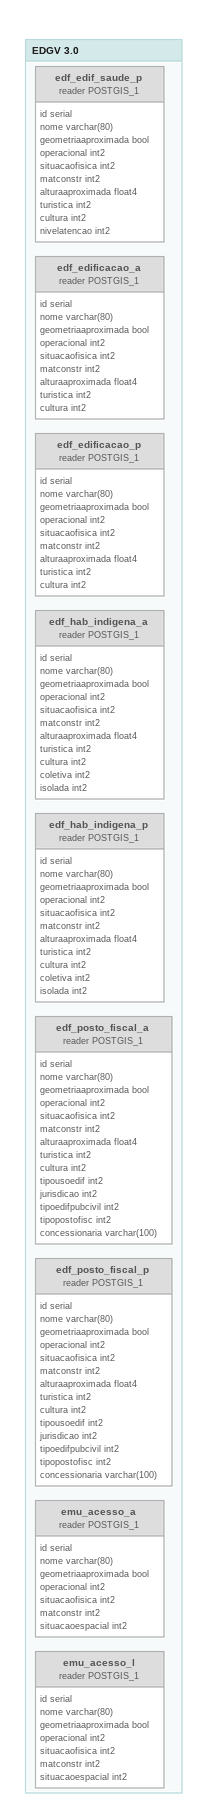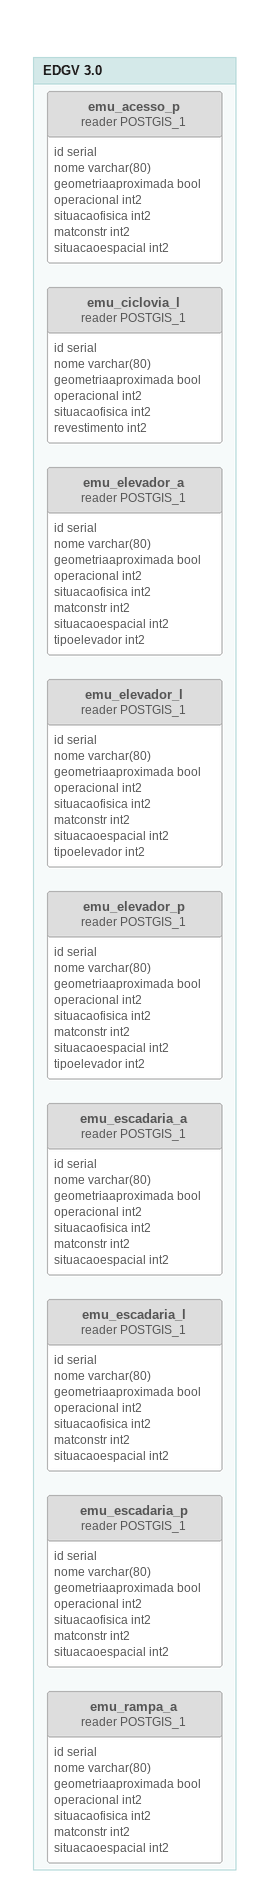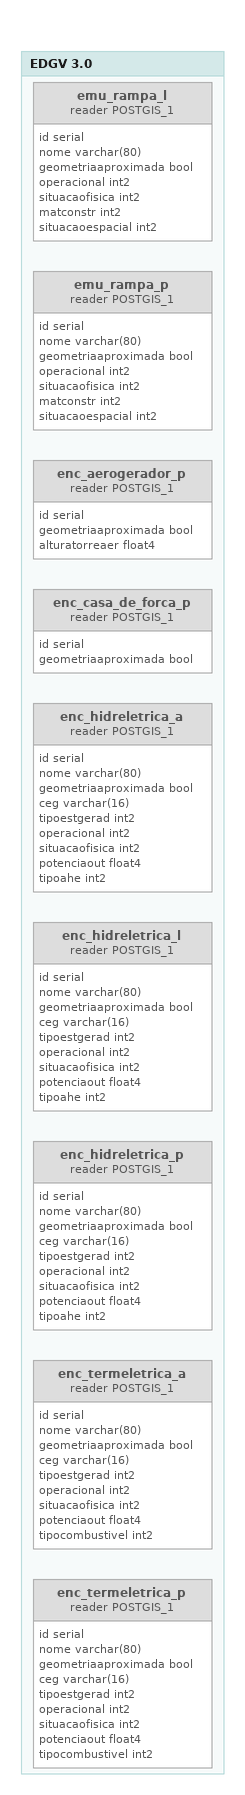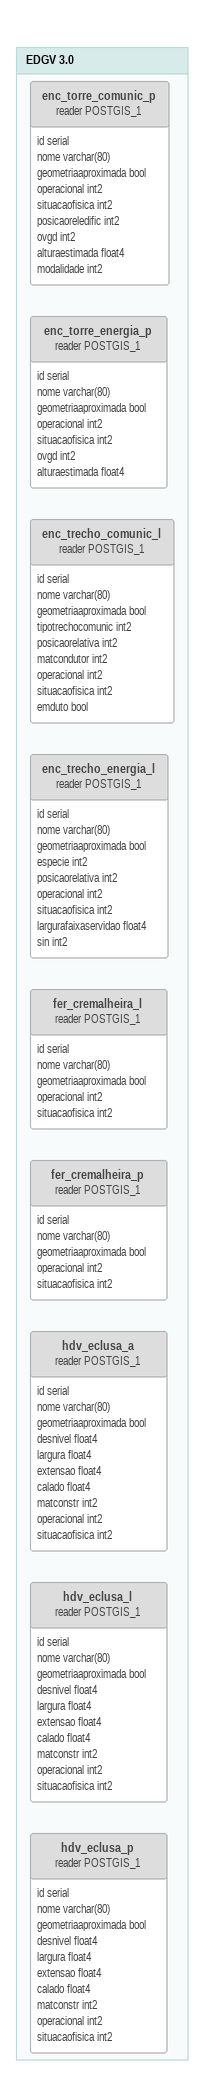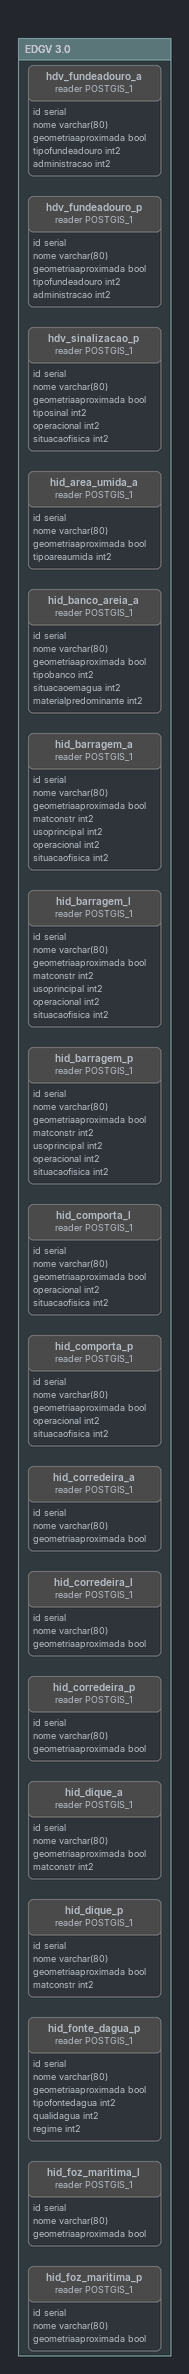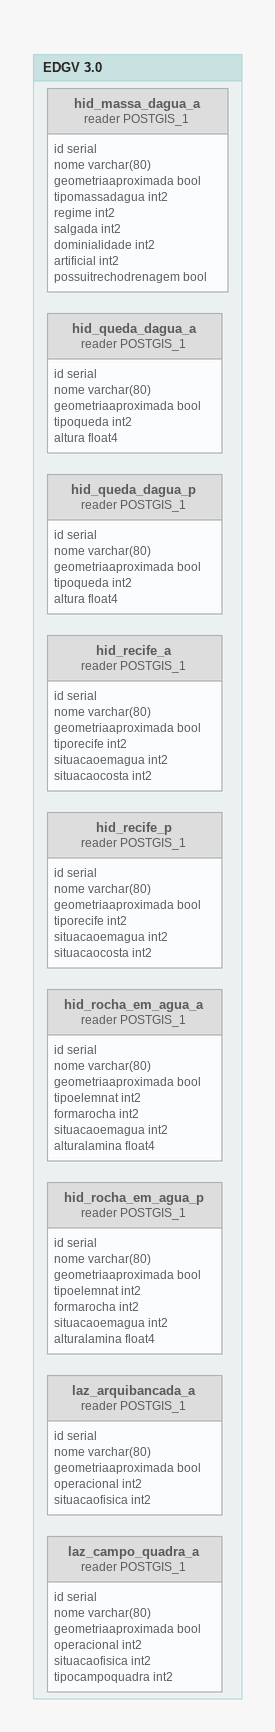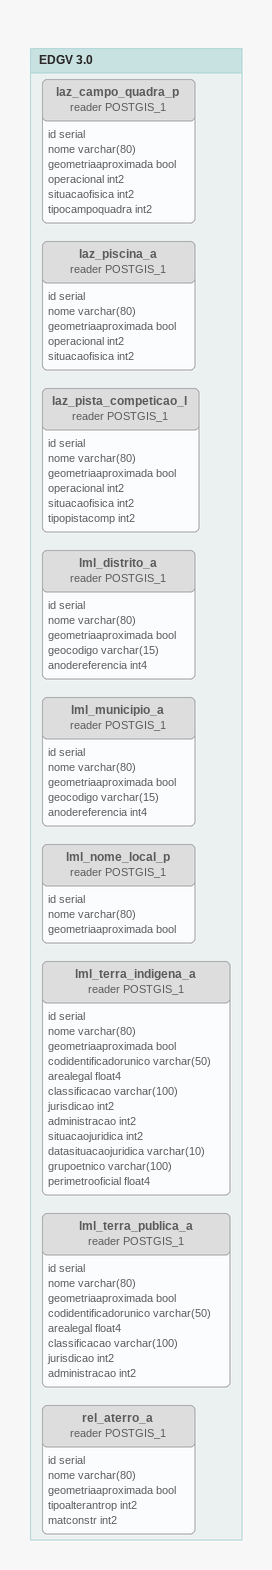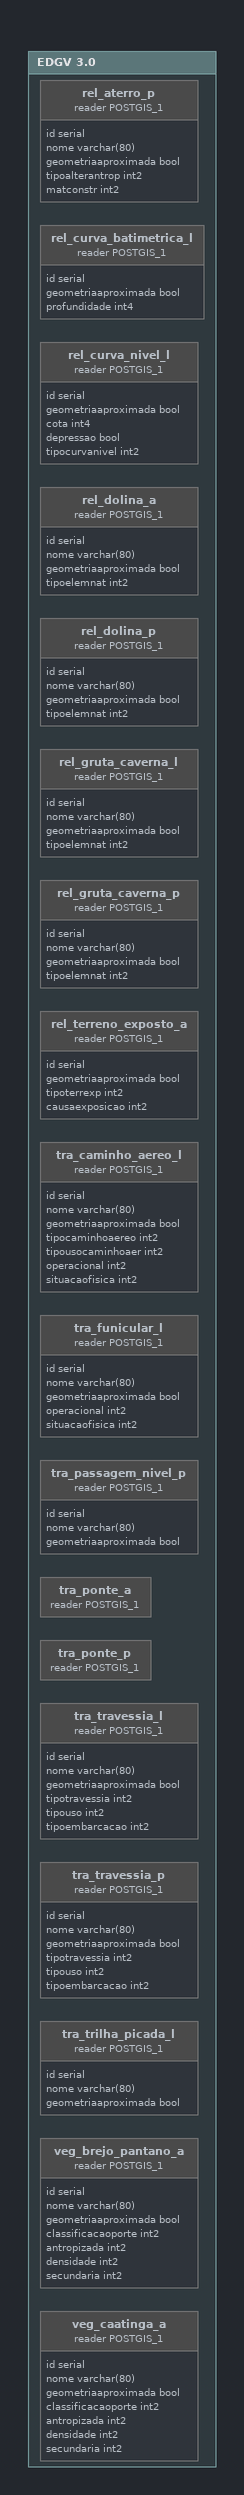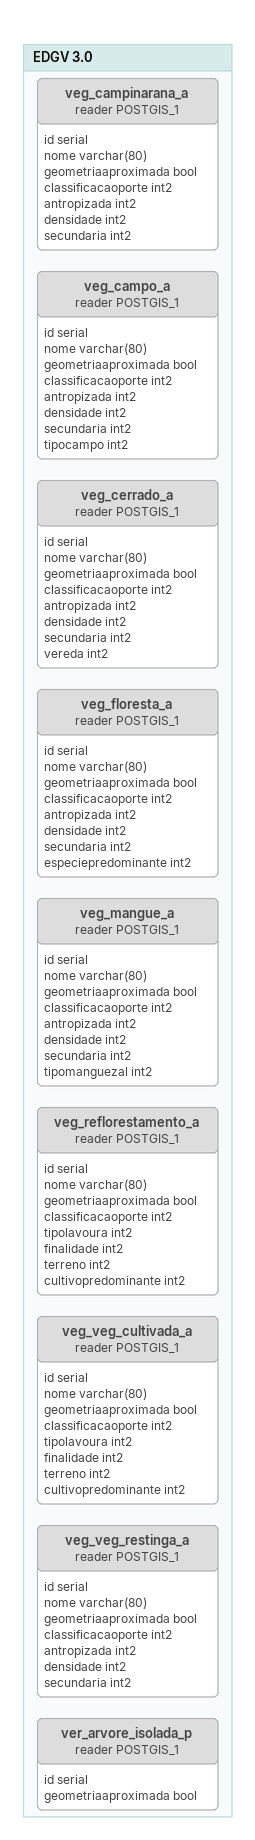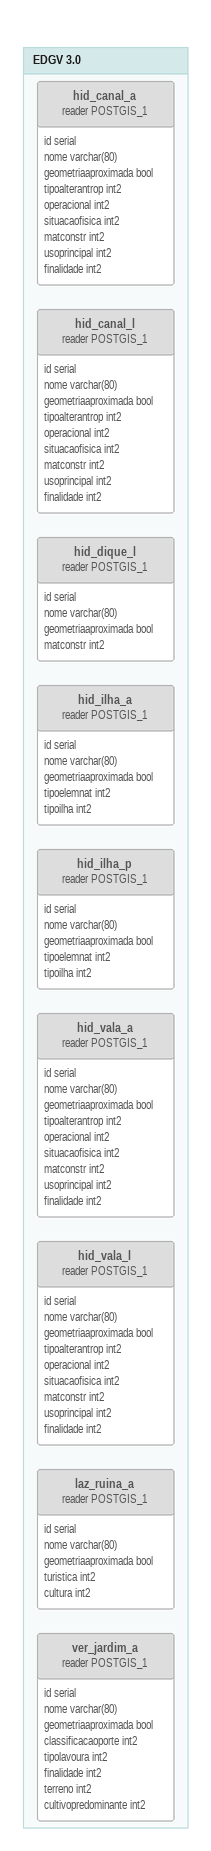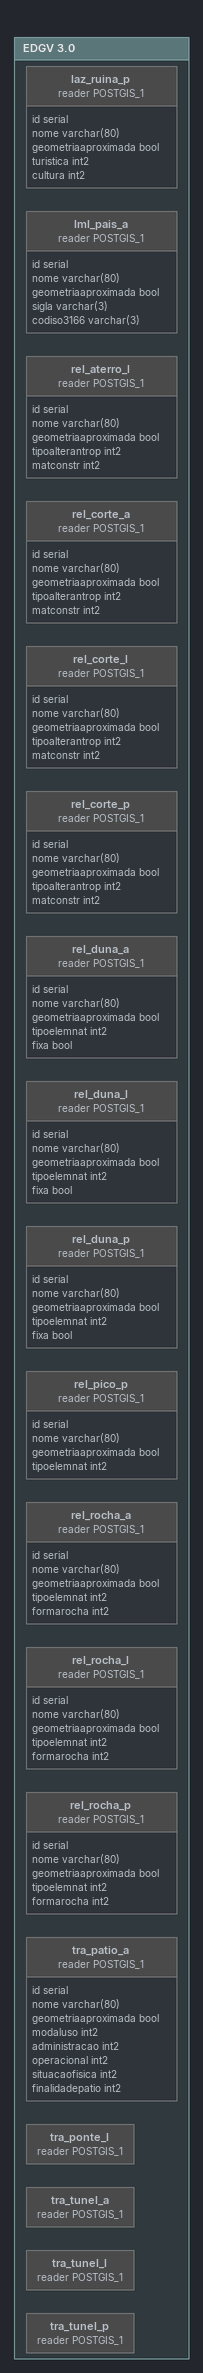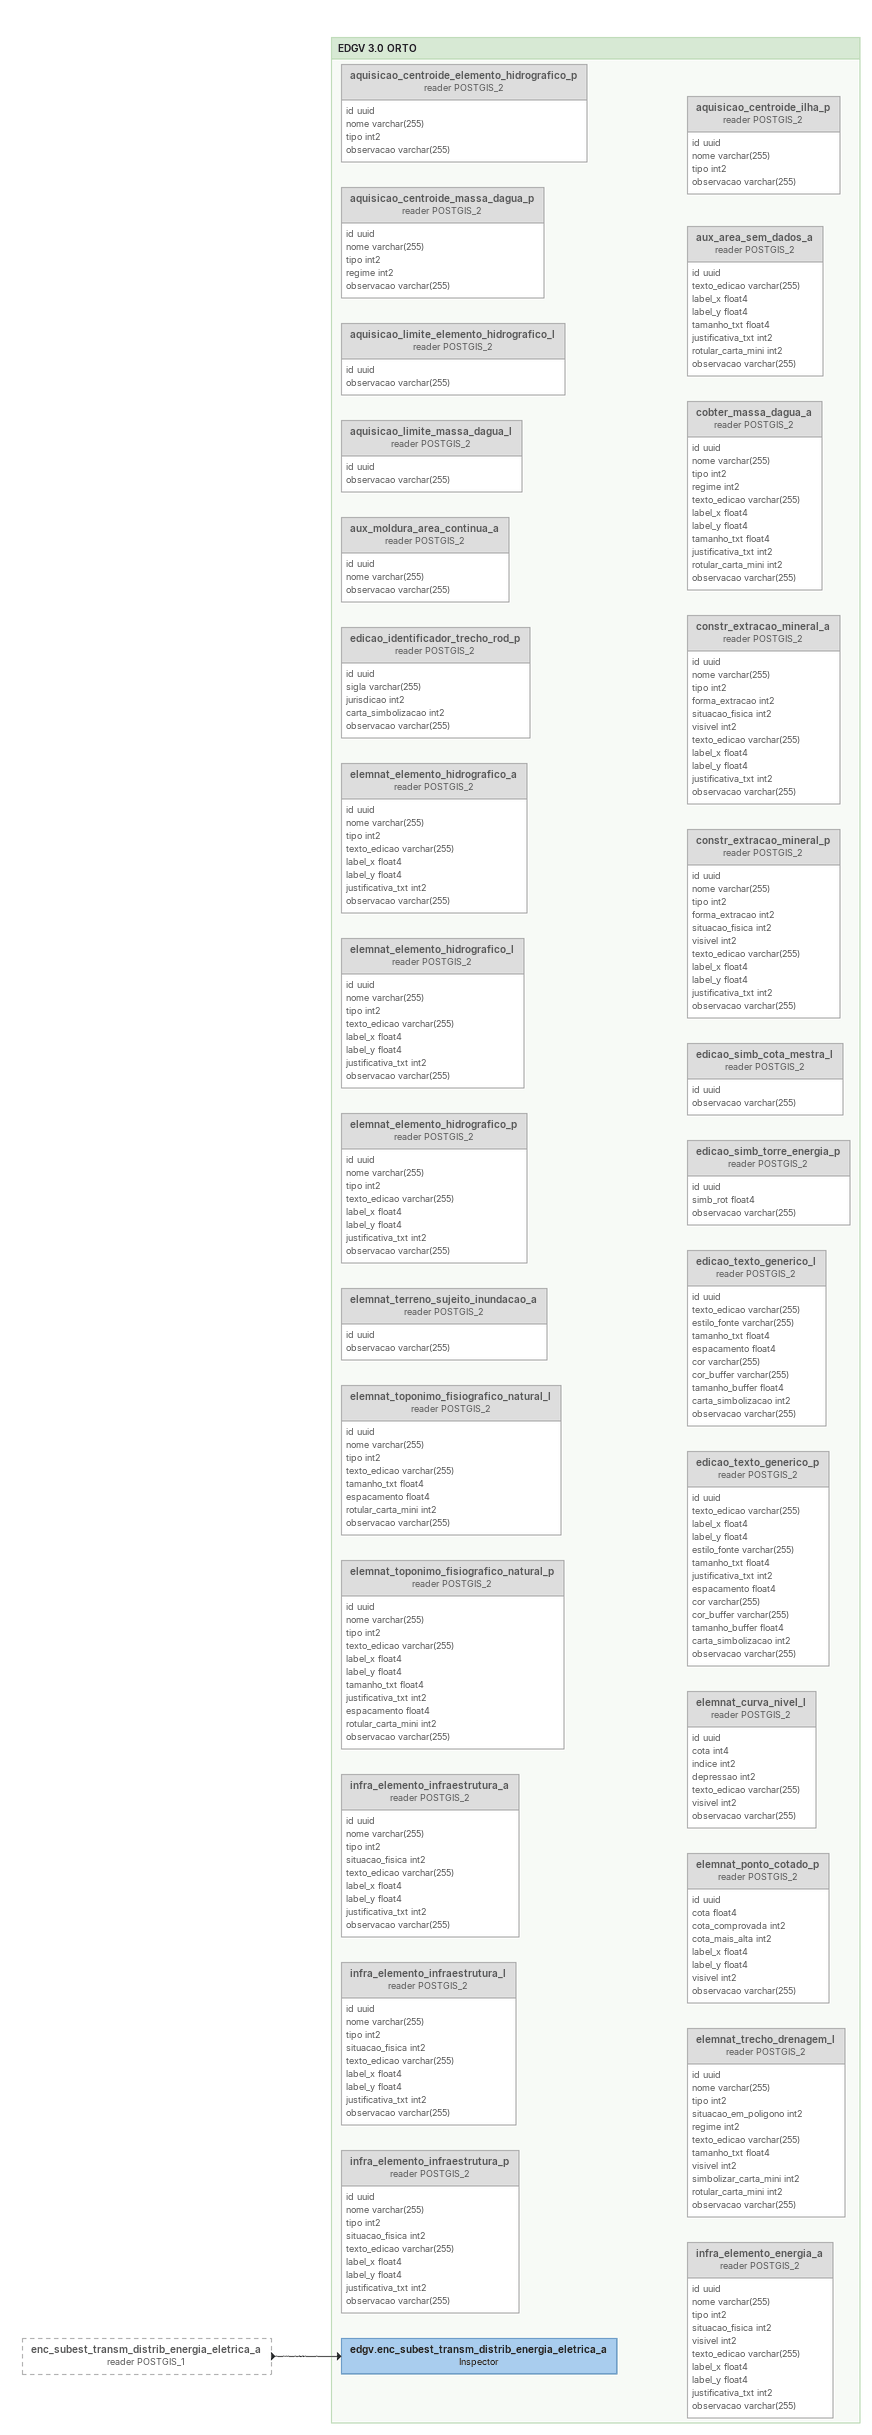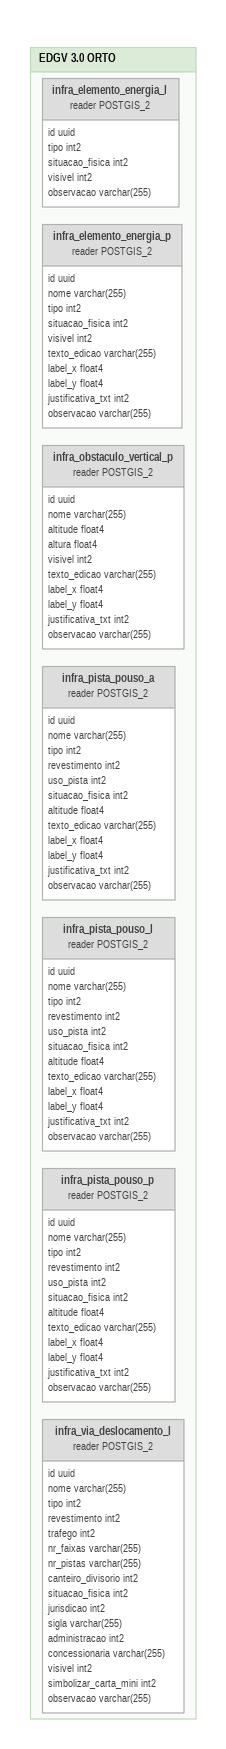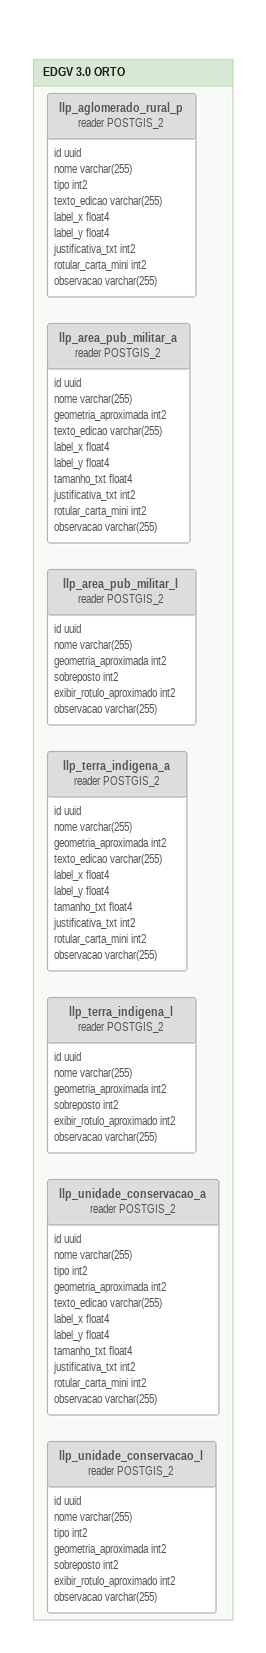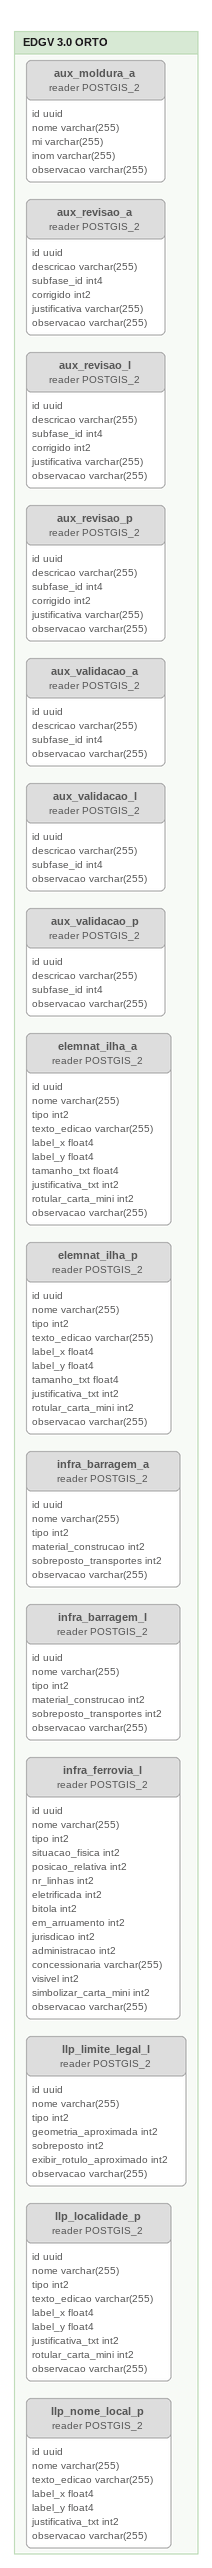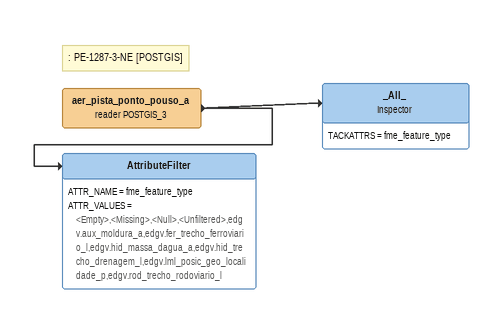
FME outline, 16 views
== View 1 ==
Bookmark: EDGV 3.0
edf_edif_saude_p (reader POSTGIS_1) [off]
    attributes: id serial, nome varchar(80), geometriaaproximada bool, operacional int2, situacaofisica int2, matconstr int2, alturaaproximada float4, turistica int2, cultura int2, nivelatencao int2
edf_edificacao_a (reader POSTGIS_1) [off]
    attributes: id serial, nome varchar(80), geometriaaproximada bool, operacional int2, situacaofisica int2, matconstr int2, alturaaproximada float4, turistica int2, cultura int2
edf_edificacao_p (reader POSTGIS_1) [off]
    attributes: id serial, nome varchar(80), geometriaaproximada bool, operacional int2, situacaofisica int2, matconstr int2, alturaaproximada float4, turistica int2, cultura int2
edf_hab_indigena_a (reader POSTGIS_1) [off]
    attributes: id serial, nome varchar(80), geometriaaproximada bool, operacional int2, situacaofisica int2, matconstr int2, alturaaproximada float4, turistica int2, cultura int2, coletiva int2, isolada int2
edf_hab_indigena_p (reader POSTGIS_1) [off]
    attributes: id serial, nome varchar(80), geometriaaproximada bool, operacional int2, situacaofisica int2, matconstr int2, alturaaproximada float4, turistica int2, cultura int2, coletiva int2, isolada int2
edf_posto_fiscal_a (reader POSTGIS_1) [off]
    attributes: id serial, nome varchar(80), geometriaaproximada bool, operacional int2, situacaofisica int2, matconstr int2, alturaaproximada float4, turistica int2, cultura int2, tipousoedif int2, jurisdicao int2, tipoedifpubcivil int2, tipopostofisc int2, concessionaria varchar(100)
edf_posto_fiscal_p (reader POSTGIS_1) [off]
    attributes: id serial, nome varchar(80), geometriaaproximada bool, operacional int2, situacaofisica int2, matconstr int2, alturaaproximada float4, turistica int2, cultura int2, tipousoedif int2, jurisdicao int2, tipoedifpubcivil int2, tipopostofisc int2, concessionaria varchar(100)
emu_acesso_a (reader POSTGIS_1) [off]
    attributes: id serial, nome varchar(80), geometriaaproximada bool, operacional int2, situacaofisica int2, matconstr int2, situacaoespacial int2
emu_acesso_l (reader POSTGIS_1) [off]
    attributes: id serial, nome varchar(80), geometriaaproximada bool, operacional int2, situacaofisica int2, matconstr int2, situacaoespacial int2

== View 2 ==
Bookmark: EDGV 3.0
emu_acesso_p (reader POSTGIS_1) [off]
    attributes: id serial, nome varchar(80), geometriaaproximada bool, operacional int2, situacaofisica int2, matconstr int2, situacaoespacial int2
emu_ciclovia_l (reader POSTGIS_1) [off]
    attributes: id serial, nome varchar(80), geometriaaproximada bool, operacional int2, situacaofisica int2, revestimento int2
emu_elevador_a (reader POSTGIS_1) [off]
    attributes: id serial, nome varchar(80), geometriaaproximada bool, operacional int2, situacaofisica int2, matconstr int2, situacaoespacial int2, tipoelevador int2
emu_elevador_l (reader POSTGIS_1) [off]
    attributes: id serial, nome varchar(80), geometriaaproximada bool, operacional int2, situacaofisica int2, matconstr int2, situacaoespacial int2, tipoelevador int2
emu_elevador_p (reader POSTGIS_1) [off]
    attributes: id serial, nome varchar(80), geometriaaproximada bool, operacional int2, situacaofisica int2, matconstr int2, situacaoespacial int2, tipoelevador int2
emu_escadaria_a (reader POSTGIS_1) [off]
    attributes: id serial, nome varchar(80), geometriaaproximada bool, operacional int2, situacaofisica int2, matconstr int2, situacaoespacial int2
emu_escadaria_l (reader POSTGIS_1) [off]
    attributes: id serial, nome varchar(80), geometriaaproximada bool, operacional int2, situacaofisica int2, matconstr int2, situacaoespacial int2
emu_escadaria_p (reader POSTGIS_1) [off]
    attributes: id serial, nome varchar(80), geometriaaproximada bool, operacional int2, situacaofisica int2, matconstr int2, situacaoespacial int2
emu_rampa_a (reader POSTGIS_1) [off]
    attributes: id serial, nome varchar(80), geometriaaproximada bool, operacional int2, situacaofisica int2, matconstr int2, situacaoespacial int2

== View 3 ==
Bookmark: EDGV 3.0
emu_rampa_l (reader POSTGIS_1) [off]
    attributes: id serial, nome varchar(80), geometriaaproximada bool, operacional int2, situacaofisica int2, matconstr int2, situacaoespacial int2
emu_rampa_p (reader POSTGIS_1) [off]
    attributes: id serial, nome varchar(80), geometriaaproximada bool, operacional int2, situacaofisica int2, matconstr int2, situacaoespacial int2
enc_aerogerador_p (reader POSTGIS_1) [off]
    attributes: id serial, geometriaaproximada bool, alturatorreaer float4
enc_casa_de_forca_p (reader POSTGIS_1) [off]
    attributes: id serial, geometriaaproximada bool
enc_hidreletrica_a (reader POSTGIS_1) [off]
    attributes: id serial, nome varchar(80), geometriaaproximada bool, ceg varchar(16), tipoestgerad int2, operacional int2, situacaofisica int2, potenciaout float4, tipoahe int2
enc_hidreletrica_l (reader POSTGIS_1) [off]
    attributes: id serial, nome varchar(80), geometriaaproximada bool, ceg varchar(16), tipoestgerad int2, operacional int2, situacaofisica int2, potenciaout float4, tipoahe int2
enc_hidreletrica_p (reader POSTGIS_1) [off]
    attributes: id serial, nome varchar(80), geometriaaproximada bool, ceg varchar(16), tipoestgerad int2, operacional int2, situacaofisica int2, potenciaout float4, tipoahe int2
enc_termeletrica_a (reader POSTGIS_1) [off]
    attributes: id serial, nome varchar(80), geometriaaproximada bool, ceg varchar(16), tipoestgerad int2, operacional int2, situacaofisica int2, potenciaout float4, tipocombustivel int2
enc_termeletrica_p (reader POSTGIS_1) [off]
    attributes: id serial, nome varchar(80), geometriaaproximada bool, ceg varchar(16), tipoestgerad int2, operacional int2, situacaofisica int2, potenciaout float4, tipocombustivel int2

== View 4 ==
Bookmark: EDGV 3.0
enc_torre_comunic_p (reader POSTGIS_1) [off]
    attributes: id serial, nome varchar(80), geometriaaproximada bool, operacional int2, situacaofisica int2, posicaoreledific int2, ovgd int2, alturaestimada float4, modalidade int2
enc_torre_energia_p (reader POSTGIS_1) [off]
    attributes: id serial, nome varchar(80), geometriaaproximada bool, operacional int2, situacaofisica int2, ovgd int2, alturaestimada float4
enc_trecho_comunic_l (reader POSTGIS_1) [off]
    attributes: id serial, nome varchar(80), geometriaaproximada bool, tipotrechocomunic int2, posicaorelativa int2, matcondutor int2, operacional int2, situacaofisica int2, emduto bool
enc_trecho_energia_l (reader POSTGIS_1) [off]
    attributes: id serial, nome varchar(80), geometriaaproximada bool, especie int2, posicaorelativa int2, operacional int2, situacaofisica int2, largurafaixaservidao float4, sin int2
fer_cremalheira_l (reader POSTGIS_1) [off]
    attributes: id serial, nome varchar(80), geometriaaproximada bool, operacional int2, situacaofisica int2
fer_cremalheira_p (reader POSTGIS_1) [off]
    attributes: id serial, nome varchar(80), geometriaaproximada bool, operacional int2, situacaofisica int2
hdv_eclusa_a (reader POSTGIS_1) [off]
    attributes: id serial, nome varchar(80), geometriaaproximada bool, desnivel float4, largura float4, extensao float4, calado float4, matconstr int2, operacional int2, situacaofisica int2
hdv_eclusa_l (reader POSTGIS_1) [off]
    attributes: id serial, nome varchar(80), geometriaaproximada bool, desnivel float4, largura float4, extensao float4, calado float4, matconstr int2, operacional int2, situacaofisica int2
hdv_eclusa_p (reader POSTGIS_1) [off]
    attributes: id serial, nome varchar(80), geometriaaproximada bool, desnivel float4, largura float4, extensao float4, calado float4, matconstr int2, operacional int2, situacaofisica int2

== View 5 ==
Bookmark: EDGV 3.0
hdv_fundeadouro_a (reader POSTGIS_1) [off]
    attributes: id serial, nome varchar(80), geometriaaproximada bool, tipofundeadouro int2, administracao int2
hdv_fundeadouro_p (reader POSTGIS_1) [off]
    attributes: id serial, nome varchar(80), geometriaaproximada bool, tipofundeadouro int2, administracao int2
hdv_sinalizacao_p (reader POSTGIS_1) [off]
    attributes: id serial, nome varchar(80), geometriaaproximada bool, tiposinal int2, operacional int2, situacaofisica int2
hid_area_umida_a (reader POSTGIS_1) [off]
    attributes: id serial, nome varchar(80), geometriaaproximada bool, tipoareaumida int2
hid_banco_areia_a (reader POSTGIS_1) [off]
    attributes: id serial, nome varchar(80), geometriaaproximada bool, tipobanco int2, situacaoemagua int2, materialpredominante int2
hid_barragem_a (reader POSTGIS_1) [off]
    attributes: id serial, nome varchar(80), geometriaaproximada bool, matconstr int2, usoprincipal int2, operacional int2, situacaofisica int2
hid_barragem_l (reader POSTGIS_1) [off]
    attributes: id serial, nome varchar(80), geometriaaproximada bool, matconstr int2, usoprincipal int2, operacional int2, situacaofisica int2
hid_barragem_p (reader POSTGIS_1) [off]
    attributes: id serial, nome varchar(80), geometriaaproximada bool, matconstr int2, usoprincipal int2, operacional int2, situacaofisica int2
hid_comporta_l (reader POSTGIS_1) [off]
    attributes: id serial, nome varchar(80), geometriaaproximada bool, operacional int2, situacaofisica int2
hid_comporta_p (reader POSTGIS_1) [off]
    attributes: id serial, nome varchar(80), geometriaaproximada bool, operacional int2, situacaofisica int2
hid_corredeira_a (reader POSTGIS_1) [off]
    attributes: id serial, nome varchar(80), geometriaaproximada bool
hid_corredeira_l (reader POSTGIS_1) [off]
    attributes: id serial, nome varchar(80), geometriaaproximada bool
hid_corredeira_p (reader POSTGIS_1) [off]
    attributes: id serial, nome varchar(80), geometriaaproximada bool
hid_dique_a (reader POSTGIS_1) [off]
    attributes: id serial, nome varchar(80), geometriaaproximada bool, matconstr int2
hid_dique_p (reader POSTGIS_1) [off]
    attributes: id serial, nome varchar(80), geometriaaproximada bool, matconstr int2
hid_fonte_dagua_p (reader POSTGIS_1) [off]
    attributes: id serial, nome varchar(80), geometriaaproximada bool, tipofontedagua int2, qualidagua int2, regime int2
hid_foz_maritima_l (reader POSTGIS_1) [off]
    attributes: id serial, nome varchar(80), geometriaaproximada bool
hid_foz_maritima_p (reader POSTGIS_1) [off]
    attributes: id serial, nome varchar(80), geometriaaproximada bool

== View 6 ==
Bookmark: EDGV 3.0
hid_massa_dagua_a (reader POSTGIS_1) [off]
    attributes: id serial, nome varchar(80), geometriaaproximada bool, tipomassadagua int2, regime int2, salgada int2, dominialidade int2, artificial int2, possuitrechodrenagem bool
hid_queda_dagua_a (reader POSTGIS_1) [off]
    attributes: id serial, nome varchar(80), geometriaaproximada bool, tipoqueda int2, altura float4
hid_queda_dagua_p (reader POSTGIS_1) [off]
    attributes: id serial, nome varchar(80), geometriaaproximada bool, tipoqueda int2, altura float4
hid_recife_a (reader POSTGIS_1) [off]
    attributes: id serial, nome varchar(80), geometriaaproximada bool, tiporecife int2, situacaoemagua int2, situacaocosta int2
hid_recife_p (reader POSTGIS_1) [off]
    attributes: id serial, nome varchar(80), geometriaaproximada bool, tiporecife int2, situacaoemagua int2, situacaocosta int2
hid_rocha_em_agua_a (reader POSTGIS_1) [off]
    attributes: id serial, nome varchar(80), geometriaaproximada bool, tipoelemnat int2, formarocha int2, situacaoemagua int2, alturalamina float4
hid_rocha_em_agua_p (reader POSTGIS_1) [off]
    attributes: id serial, nome varchar(80), geometriaaproximada bool, tipoelemnat int2, formarocha int2, situacaoemagua int2, alturalamina float4
laz_arquibancada_a (reader POSTGIS_1) [off]
    attributes: id serial, nome varchar(80), geometriaaproximada bool, operacional int2, situacaofisica int2
laz_campo_quadra_a (reader POSTGIS_1) [off]
    attributes: id serial, nome varchar(80), geometriaaproximada bool, operacional int2, situacaofisica int2, tipocampoquadra int2

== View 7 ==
Bookmark: EDGV 3.0
laz_campo_quadra_p (reader POSTGIS_1) [off]
    attributes: id serial, nome varchar(80), geometriaaproximada bool, operacional int2, situacaofisica int2, tipocampoquadra int2
laz_piscina_a (reader POSTGIS_1) [off]
    attributes: id serial, nome varchar(80), geometriaaproximada bool, operacional int2, situacaofisica int2
laz_pista_competicao_l (reader POSTGIS_1) [off]
    attributes: id serial, nome varchar(80), geometriaaproximada bool, operacional int2, situacaofisica int2, tipopistacomp int2
lml_distrito_a (reader POSTGIS_1) [off]
    attributes: id serial, nome varchar(80), geometriaaproximada bool, geocodigo varchar(15), anodereferencia int4
lml_municipio_a (reader POSTGIS_1) [off]
    attributes: id serial, nome varchar(80), geometriaaproximada bool, geocodigo varchar(15), anodereferencia int4
lml_nome_local_p (reader POSTGIS_1) [off]
    attributes: id serial, nome varchar(80), geometriaaproximada bool
lml_terra_indigena_a (reader POSTGIS_1) [off]
    attributes: id serial, nome varchar(80), geometriaaproximada bool, codidentificadorunico varchar(50), arealegal float4, classificacao varchar(100), jurisdicao int2, administracao int2, situacaojuridica int2, datasituacaojuridica varchar(10), grupoetnico varchar(100), perimetrooficial float4
lml_terra_publica_a (reader POSTGIS_1) [off]
    attributes: id serial, nome varchar(80), geometriaaproximada bool, codidentificadorunico varchar(50), arealegal float4, classificacao varchar(100), jurisdicao int2, administracao int2
rel_aterro_a (reader POSTGIS_1) [off]
    attributes: id serial, nome varchar(80), geometriaaproximada bool, tipoalterantrop int2, matconstr int2

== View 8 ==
Bookmark: EDGV 3.0
rel_aterro_p (reader POSTGIS_1) [off]
    attributes: id serial, nome varchar(80), geometriaaproximada bool, tipoalterantrop int2, matconstr int2
rel_curva_batimetrica_l (reader POSTGIS_1) [off]
    attributes: id serial, geometriaaproximada bool, profundidade int4
rel_curva_nivel_l (reader POSTGIS_1) [off]
    attributes: id serial, geometriaaproximada bool, cota int4, depressao bool, tipocurvanivel int2
rel_dolina_a (reader POSTGIS_1) [off]
    attributes: id serial, nome varchar(80), geometriaaproximada bool, tipoelemnat int2
rel_dolina_p (reader POSTGIS_1) [off]
    attributes: id serial, nome varchar(80), geometriaaproximada bool, tipoelemnat int2
rel_gruta_caverna_l (reader POSTGIS_1) [off]
    attributes: id serial, nome varchar(80), geometriaaproximada bool, tipoelemnat int2
rel_gruta_caverna_p (reader POSTGIS_1) [off]
    attributes: id serial, nome varchar(80), geometriaaproximada bool, tipoelemnat int2
rel_terreno_exposto_a (reader POSTGIS_1) [off]
    attributes: id serial, geometriaaproximada bool, tipoterrexp int2, causaexposicao int2
tra_caminho_aereo_l (reader POSTGIS_1) [off]
    attributes: id serial, nome varchar(80), geometriaaproximada bool, tipocaminhoaereo int2, tipousocaminhoaer int2, operacional int2, situacaofisica int2
tra_funicular_l (reader POSTGIS_1) [off]
    attributes: id serial, nome varchar(80), geometriaaproximada bool, operacional int2, situacaofisica int2
tra_passagem_nivel_p (reader POSTGIS_1) [off]
    attributes: id serial, nome varchar(80), geometriaaproximada bool
tra_ponte_a (reader POSTGIS_1) [off]
tra_ponte_p (reader POSTGIS_1) [off]
tra_travessia_l (reader POSTGIS_1) [off]
    attributes: id serial, nome varchar(80), geometriaaproximada bool, tipotravessia int2, tipouso int2, tipoembarcacao int2
tra_travessia_p (reader POSTGIS_1) [off]
    attributes: id serial, nome varchar(80), geometriaaproximada bool, tipotravessia int2, tipouso int2, tipoembarcacao int2
tra_trilha_picada_l (reader POSTGIS_1) [off]
    attributes: id serial, nome varchar(80), geometriaaproximada bool
veg_brejo_pantano_a (reader POSTGIS_1) [off]
    attributes: id serial, nome varchar(80), geometriaaproximada bool, classificacaoporte int2, antropizada int2, densidade int2, secundaria int2
veg_caatinga_a (reader POSTGIS_1) [off]
    attributes: id serial, nome varchar(80), geometriaaproximada bool, classificacaoporte int2, antropizada int2, densidade int2, secundaria int2

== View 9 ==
Bookmark: EDGV 3.0
veg_campinarana_a (reader POSTGIS_1) [off]
    attributes: id serial, nome varchar(80), geometriaaproximada bool, classificacaoporte int2, antropizada int2, densidade int2, secundaria int2
veg_campo_a (reader POSTGIS_1) [off]
    attributes: id serial, nome varchar(80), geometriaaproximada bool, classificacaoporte int2, antropizada int2, densidade int2, secundaria int2, tipocampo int2
veg_cerrado_a (reader POSTGIS_1) [off]
    attributes: id serial, nome varchar(80), geometriaaproximada bool, classificacaoporte int2, antropizada int2, densidade int2, secundaria int2, vereda int2
veg_floresta_a (reader POSTGIS_1) [off]
    attributes: id serial, nome varchar(80), geometriaaproximada bool, classificacaoporte int2, antropizada int2, densidade int2, secundaria int2, especiepredominante int2
veg_mangue_a (reader POSTGIS_1) [off]
    attributes: id serial, nome varchar(80), geometriaaproximada bool, classificacaoporte int2, antropizada int2, densidade int2, secundaria int2, tipomanguezal int2
veg_reflorestamento_a (reader POSTGIS_1) [off]
    attributes: id serial, nome varchar(80), geometriaaproximada bool, classificacaoporte int2, tipolavoura int2, finalidade int2, terreno int2, cultivopredominante int2
veg_veg_cultivada_a (reader POSTGIS_1) [off]
    attributes: id serial, nome varchar(80), geometriaaproximada bool, classificacaoporte int2, tipolavoura int2, finalidade int2, terreno int2, cultivopredominante int2
veg_veg_restinga_a (reader POSTGIS_1) [off]
    attributes: id serial, nome varchar(80), geometriaaproximada bool, classificacaoporte int2, antropizada int2, densidade int2, secundaria int2
ver_arvore_isolada_p (reader POSTGIS_1) [off]
    attributes: id serial, geometriaaproximada bool

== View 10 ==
Bookmark: EDGV 3.0
ver_jardim_a (reader POSTGIS_1) [off]
    attributes: id serial, nome varchar(80), geometriaaproximada bool, classificacaoporte int2, tipolavoura int2, finalidade int2, terreno int2, cultivopredominante int2
hid_canal_a (reader POSTGIS_1) [off]
    attributes: id serial, nome varchar(80), geometriaaproximada bool, tipoalterantrop int2, operacional int2, situacaofisica int2, matconstr int2, usoprincipal int2, finalidade int2
hid_canal_l (reader POSTGIS_1) [off]
    attributes: id serial, nome varchar(80), geometriaaproximada bool, tipoalterantrop int2, operacional int2, situacaofisica int2, matconstr int2, usoprincipal int2, finalidade int2
hid_dique_l (reader POSTGIS_1) [off]
    attributes: id serial, nome varchar(80), geometriaaproximada bool, matconstr int2
hid_ilha_a (reader POSTGIS_1) [off]
    attributes: id serial, nome varchar(80), geometriaaproximada bool, tipoelemnat int2, tipoilha int2
hid_ilha_p (reader POSTGIS_1) [off]
    attributes: id serial, nome varchar(80), geometriaaproximada bool, tipoelemnat int2, tipoilha int2
hid_vala_a (reader POSTGIS_1) [off]
    attributes: id serial, nome varchar(80), geometriaaproximada bool, tipoalterantrop int2, operacional int2, situacaofisica int2, matconstr int2, usoprincipal int2, finalidade int2
hid_vala_l (reader POSTGIS_1) [off]
    attributes: id serial, nome varchar(80), geometriaaproximada bool, tipoalterantrop int2, operacional int2, situacaofisica int2, matconstr int2, usoprincipal int2, finalidade int2
laz_ruina_a (reader POSTGIS_1) [off]
    attributes: id serial, nome varchar(80), geometriaaproximada bool, turistica int2, cultura int2

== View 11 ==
Bookmark: EDGV 3.0
laz_ruina_p (reader POSTGIS_1) [off]
    attributes: id serial, nome varchar(80), geometriaaproximada bool, turistica int2, cultura int2
lml_pais_a (reader POSTGIS_1) [off]
    attributes: id serial, nome varchar(80), geometriaaproximada bool, sigla varchar(3), codiso3166 varchar(3)
rel_aterro_l (reader POSTGIS_1) [off]
    attributes: id serial, nome varchar(80), geometriaaproximada bool, tipoalterantrop int2, matconstr int2
rel_corte_a (reader POSTGIS_1) [off]
    attributes: id serial, nome varchar(80), geometriaaproximada bool, tipoalterantrop int2, matconstr int2
rel_corte_l (reader POSTGIS_1) [off]
    attributes: id serial, nome varchar(80), geometriaaproximada bool, tipoalterantrop int2, matconstr int2
rel_corte_p (reader POSTGIS_1) [off]
    attributes: id serial, nome varchar(80), geometriaaproximada bool, tipoalterantrop int2, matconstr int2
rel_duna_a (reader POSTGIS_1) [off]
    attributes: id serial, nome varchar(80), geometriaaproximada bool, tipoelemnat int2, fixa bool
rel_duna_l (reader POSTGIS_1) [off]
    attributes: id serial, nome varchar(80), geometriaaproximada bool, tipoelemnat int2, fixa bool
rel_duna_p (reader POSTGIS_1) [off]
    attributes: id serial, nome varchar(80), geometriaaproximada bool, tipoelemnat int2, fixa bool
rel_pico_p (reader POSTGIS_1) [off]
    attributes: id serial, nome varchar(80), geometriaaproximada bool, tipoelemnat int2
rel_rocha_a (reader POSTGIS_1) [off]
    attributes: id serial, nome varchar(80), geometriaaproximada bool, tipoelemnat int2, formarocha int2
rel_rocha_l (reader POSTGIS_1) [off]
    attributes: id serial, nome varchar(80), geometriaaproximada bool, tipoelemnat int2, formarocha int2
rel_rocha_p (reader POSTGIS_1) [off]
    attributes: id serial, nome varchar(80), geometriaaproximada bool, tipoelemnat int2, formarocha int2
tra_patio_a (reader POSTGIS_1) [off]
    attributes: id serial, nome varchar(80), geometriaaproximada bool, modaluso int2, administracao int2, operacional int2, situacaofisica int2, finalidadepatio int2
tra_ponte_l (reader POSTGIS_1) [off]
tra_tunel_a (reader POSTGIS_1) [off]
tra_tunel_l (reader POSTGIS_1) [off]
tra_tunel_p (reader POSTGIS_1) [off]

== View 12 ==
enc_subest_transm_distrib_energia_eletrica_a (reader POSTGIS_1) [outside]
    -> edgv.enc_subest_transm_distrib_energia_eletrica_a

Bookmark: EDGV 3.0 ORTO
edgv.enc_subest_transm_distrib_energia_eletrica_a: Inspector
aquisicao_centroide_elemento_hidrografico_p (reader POSTGIS_2) [off]
    attributes: id uuid, nome varchar(255), tipo int2, observacao varchar(255)
elemnat_toponimo_fisiografico_natural_p (reader POSTGIS_2) [off]
    attributes: id uuid, nome varchar(255), tipo int2, texto_edicao varchar(255), label_x float4, label_y float4, tamanho_txt float4, justificativa_txt int2, espacamento float4, rotular_carta_mini int2, observacao varchar(255)
aquisicao_centroide_massa_dagua_p (reader POSTGIS_2) [off]
    attributes: id uuid, nome varchar(255), tipo int2, regime int2, observacao varchar(255)
aquisicao_limite_elemento_hidrografico_l (reader POSTGIS_2) [off]
    attributes: id uuid, observacao varchar(255)
aquisicao_limite_massa_dagua_l (reader POSTGIS_2) [off]
    attributes: id uuid, observacao varchar(255)
aux_moldura_area_continua_a (reader POSTGIS_2) [off]
    attributes: id uuid, nome varchar(255), observacao varchar(255)
edicao_identificador_trecho_rod_p (reader POSTGIS_2) [off]
    attributes: id uuid, sigla varchar(255), jurisdicao int2, carta_simbolizacao int2, observacao varchar(255)
elemnat_elemento_hidrografico_a (reader POSTGIS_2) [off]
    attributes: id uuid, nome varchar(255), tipo int2, texto_edicao varchar(255), label_x float4, label_y float4, justificativa_txt int2, observacao varchar(255)
elemnat_elemento_hidrografico_l (reader POSTGIS_2) [off]
    attributes: id uuid, nome varchar(255), tipo int2, texto_edicao varchar(255), label_x float4, label_y float4, justificativa_txt int2, observacao varchar(255)
elemnat_elemento_hidrografico_p (reader POSTGIS_2) [off]
    attributes: id uuid, nome varchar(255), tipo int2, texto_edicao varchar(255), label_x float4, label_y float4, justificativa_txt int2, observacao varchar(255)
elemnat_terreno_sujeito_inundacao_a (reader POSTGIS_2) [off]
    attributes: id uuid, observacao varchar(255)
elemnat_toponimo_fisiografico_natural_l (reader POSTGIS_2) [off]
    attributes: id uuid, nome varchar(255), tipo int2, texto_edicao varchar(255), tamanho_txt float4, espacamento float4, rotular_carta_mini int2, observacao varchar(255)
infra_elemento_infraestrutura_a (reader POSTGIS_2) [off]
    attributes: id uuid, nome varchar(255), tipo int2, situacao_fisica int2, texto_edicao varchar(255), label_x float4, label_y float4, justificativa_txt int2, observacao varchar(255)
infra_elemento_infraestrutura_l (reader POSTGIS_2) [off]
    attributes: id uuid, nome varchar(255), tipo int2, situacao_fisica int2, texto_edicao varchar(255), label_x float4, label_y float4, justificativa_txt int2, observacao varchar(255)
infra_elemento_infraestrutura_p (reader POSTGIS_2) [off]
    attributes: id uuid, nome varchar(255), tipo int2, situacao_fisica int2, texto_edicao varchar(255), label_x float4, label_y float4, justificativa_txt int2, observacao varchar(255)
aquisicao_centroide_ilha_p (reader POSTGIS_2) [off]
    attributes: id uuid, nome varchar(255), tipo int2, observacao varchar(255)
aux_area_sem_dados_a (reader POSTGIS_2) [off]
    attributes: id uuid, texto_edicao varchar(255), label_x float4, label_y float4, tamanho_txt float4, justificativa_txt int2, rotular_carta_mini int2, observacao varchar(255)
cobter_massa_dagua_a (reader POSTGIS_2) [off]
    attributes: id uuid, nome varchar(255), tipo int2, regime int2, texto_edicao varchar(255), label_x float4, label_y float4, tamanho_txt float4, justificativa_txt int2, rotular_carta_mini int2, observacao varchar(255)
constr_extracao_mineral_a (reader POSTGIS_2) [off]
    attributes: id uuid, nome varchar(255), tipo int2, forma_extracao int2, situacao_fisica int2, visivel int2, texto_edicao varchar(255), label_x float4, label_y float4, justificativa_txt int2, observacao varchar(255)
constr_extracao_mineral_p (reader POSTGIS_2) [off]
    attributes: id uuid, nome varchar(255), tipo int2, forma_extracao int2, situacao_fisica int2, visivel int2, texto_edicao varchar(255), label_x float4, label_y float4, justificativa_txt int2, observacao varchar(255)
edicao_simb_cota_mestra_l (reader POSTGIS_2) [off]
    attributes: id uuid, observacao varchar(255)
edicao_simb_torre_energia_p (reader POSTGIS_2) [off]
    attributes: id uuid, simb_rot float4, observacao varchar(255)
edicao_texto_generico_l (reader POSTGIS_2) [off]
    attributes: id uuid, texto_edicao varchar(255), estilo_fonte varchar(255), tamanho_txt float4, espacamento float4, cor varchar(255), cor_buffer varchar(255), tamanho_buffer float4, carta_simbolizacao int2, observacao varchar(255)
edicao_texto_generico_p (reader POSTGIS_2) [off]
    attributes: id uuid, texto_edicao varchar(255), label_x float4, label_y float4, estilo_fonte varchar(255), tamanho_txt float4, justificativa_txt int2, espacamento float4, cor varchar(255), cor_buffer varchar(255), tamanho_buffer float4, carta_simbolizacao int2, observacao varchar(255)
elemnat_curva_nivel_l (reader POSTGIS_2) [off]
    attributes: id uuid, cota int4, indice int2, depressao int2, texto_edicao varchar(255), visivel int2, observacao varchar(255)
elemnat_ponto_cotado_p (reader POSTGIS_2) [off]
    attributes: id uuid, cota float4, cota_comprovada int2, cota_mais_alta int2, label_x float4, label_y float4, visivel int2, observacao varchar(255)
elemnat_trecho_drenagem_l (reader POSTGIS_2) [off]
    attributes: id uuid, nome varchar(255), tipo int2, situacao_em_poligono int2, regime int2, texto_edicao varchar(255), tamanho_txt float4, visivel int2, simbolizar_carta_mini int2, rotular_carta_mini int2, observacao varchar(255)
infra_elemento_energia_a (reader POSTGIS_2) [off]
    attributes: id uuid, nome varchar(255), tipo int2, situacao_fisica int2, visivel int2, texto_edicao varchar(255), label_x float4, label_y float4, justificativa_txt int2, observacao varchar(255)

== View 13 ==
Bookmark: EDGV 3.0 ORTO
infra_elemento_energia_l (reader POSTGIS_2) [off]
    attributes: id uuid, tipo int2, situacao_fisica int2, visivel int2, observacao varchar(255)
infra_elemento_energia_p (reader POSTGIS_2) [off]
    attributes: id uuid, nome varchar(255), tipo int2, situacao_fisica int2, visivel int2, texto_edicao varchar(255), label_x float4, label_y float4, justificativa_txt int2, observacao varchar(255)
infra_obstaculo_vertical_p (reader POSTGIS_2) [off]
    attributes: id uuid, nome varchar(255), altitude float4, altura float4, visivel int2, texto_edicao varchar(255), label_x float4, label_y float4, justificativa_txt int2, observacao varchar(255)
infra_pista_pouso_a (reader POSTGIS_2) [off]
    attributes: id uuid, nome varchar(255), tipo int2, revestimento int2, uso_pista int2, situacao_fisica int2, altitude float4, texto_edicao varchar(255), label_x float4, label_y float4, justificativa_txt int2, observacao varchar(255)
infra_pista_pouso_l (reader POSTGIS_2) [off]
    attributes: id uuid, nome varchar(255), tipo int2, revestimento int2, uso_pista int2, situacao_fisica int2, altitude float4, texto_edicao varchar(255), label_x float4, label_y float4, justificativa_txt int2, observacao varchar(255)
infra_pista_pouso_p (reader POSTGIS_2) [off]
    attributes: id uuid, nome varchar(255), tipo int2, revestimento int2, uso_pista int2, situacao_fisica int2, altitude float4, texto_edicao varchar(255), label_x float4, label_y float4, justificativa_txt int2, observacao varchar(255)
infra_via_deslocamento_l (reader POSTGIS_2) [off]
    attributes: id uuid, nome varchar(255), tipo int2, revestimento int2, trafego int2, nr_faixas varchar(255), nr_pistas varchar(255), canteiro_divisorio int2, situacao_fisica int2, jurisdicao int2, sigla varchar(255), administracao int2, concessionaria varchar(255), visivel int2, simbolizar_carta_mini int2, observacao varchar(255)

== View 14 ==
Bookmark: EDGV 3.0 ORTO
llp_aglomerado_rural_p (reader POSTGIS_2) [off]
    attributes: id uuid, nome varchar(255), tipo int2, texto_edicao varchar(255), label_x float4, label_y float4, justificativa_txt int2, rotular_carta_mini int2, observacao varchar(255)
llp_area_pub_militar_a (reader POSTGIS_2) [off]
    attributes: id uuid, nome varchar(255), geometria_aproximada int2, texto_edicao varchar(255), label_x float4, label_y float4, tamanho_txt float4, justificativa_txt int2, rotular_carta_mini int2, observacao varchar(255)
llp_area_pub_militar_l (reader POSTGIS_2) [off]
    attributes: id uuid, nome varchar(255), geometria_aproximada int2, sobreposto int2, exibir_rotulo_aproximado int2, observacao varchar(255)
llp_terra_indigena_a (reader POSTGIS_2) [off]
    attributes: id uuid, nome varchar(255), geometria_aproximada int2, texto_edicao varchar(255), label_x float4, label_y float4, tamanho_txt float4, justificativa_txt int2, rotular_carta_mini int2, observacao varchar(255)
llp_terra_indigena_l (reader POSTGIS_2) [off]
    attributes: id uuid, nome varchar(255), geometria_aproximada int2, sobreposto int2, exibir_rotulo_aproximado int2, observacao varchar(255)
llp_unidade_conservacao_a (reader POSTGIS_2) [off]
    attributes: id uuid, nome varchar(255), tipo int2, geometria_aproximada int2, texto_edicao varchar(255), label_x float4, label_y float4, tamanho_txt float4, justificativa_txt int2, rotular_carta_mini int2, observacao varchar(255)
llp_unidade_conservacao_l (reader POSTGIS_2) [off]
    attributes: id uuid, nome varchar(255), tipo int2, geometria_aproximada int2, sobreposto int2, exibir_rotulo_aproximado int2, observacao varchar(255)

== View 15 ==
Bookmark: EDGV 3.0 ORTO
aux_moldura_a (reader POSTGIS_2) [off]
    attributes: id uuid, nome varchar(255), mi varchar(255), inom varchar(255), observacao varchar(255)
aux_revisao_a (reader POSTGIS_2) [off]
    attributes: id uuid, descricao varchar(255), subfase_id int4, corrigido int2, justificativa varchar(255), observacao varchar(255)
aux_revisao_l (reader POSTGIS_2) [off]
    attributes: id uuid, descricao varchar(255), subfase_id int4, corrigido int2, justificativa varchar(255), observacao varchar(255)
aux_revisao_p (reader POSTGIS_2) [off]
    attributes: id uuid, descricao varchar(255), subfase_id int4, corrigido int2, justificativa varchar(255), observacao varchar(255)
aux_validacao_a (reader POSTGIS_2) [off]
    attributes: id uuid, descricao varchar(255), subfase_id int4, observacao varchar(255)
aux_validacao_l (reader POSTGIS_2) [off]
    attributes: id uuid, descricao varchar(255), subfase_id int4, observacao varchar(255)
aux_validacao_p (reader POSTGIS_2) [off]
    attributes: id uuid, descricao varchar(255), subfase_id int4, observacao varchar(255)
elemnat_ilha_a (reader POSTGIS_2) [off]
    attributes: id uuid, nome varchar(255), tipo int2, texto_edicao varchar(255), label_x float4, label_y float4, tamanho_txt float4, justificativa_txt int2, rotular_carta_mini int2, observacao varchar(255)
elemnat_ilha_p (reader POSTGIS_2) [off]
    attributes: id uuid, nome varchar(255), tipo int2, texto_edicao varchar(255), label_x float4, label_y float4, tamanho_txt float4, justificativa_txt int2, rotular_carta_mini int2, observacao varchar(255)
infra_barragem_a (reader POSTGIS_2) [off]
    attributes: id uuid, nome varchar(255), tipo int2, material_construcao int2, sobreposto_transportes int2, observacao varchar(255)
infra_barragem_l (reader POSTGIS_2) [off]
    attributes: id uuid, nome varchar(255), tipo int2, material_construcao int2, sobreposto_transportes int2, observacao varchar(255)
infra_ferrovia_l (reader POSTGIS_2) [off]
    attributes: id uuid, nome varchar(255), tipo int2, situacao_fisica int2, posicao_relativa int2, nr_linhas int2, eletrificada int2, bitola int2, em_arruamento int2, jurisdicao int2, administracao int2, concessionaria varchar(255), visivel int2, simbolizar_carta_mini int2, observacao varchar(255)
llp_limite_legal_l (reader POSTGIS_2) [off]
    attributes: id uuid, nome varchar(255), tipo int2, geometria_aproximada int2, sobreposto int2, exibir_rotulo_aproximado int2, observacao varchar(255)
llp_localidade_p (reader POSTGIS_2) [off]
    attributes: id uuid, nome varchar(255), tipo int2, texto_edicao varchar(255), label_x float4, label_y float4, justificativa_txt int2, rotular_carta_mini int2, observacao varchar(255)
llp_nome_local_p (reader POSTGIS_2) [off]
    attributes: id uuid, nome varchar(255), texto_edicao varchar(255), label_x float4, label_y float4, justificativa_txt int2, observacao varchar(255)

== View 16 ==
Note: : PE-1287-3-NE [POSTGIS]
aer_pista_ponto_pouso_a (reader POSTGIS_3)
    -> _All_
    -> AttributeFilter
_All_: Inspector
    TACKATTRS = fme_feature_type
AttributeFilter
    ATTR_NAME = fme_feature_type
    ATTR_VALUES = <Empty>,<Missing>,<Null>,<Unfiltered>,edgv.aux_moldura_a,edgv.fer_trecho_ferroviario_l,edgv.hid_massa_dagua_a,edgv.hid_trecho_drenagem_l,edgv.lml_posic_geo_localidade_p,edgv.rod_trecho_rodoviario_l
